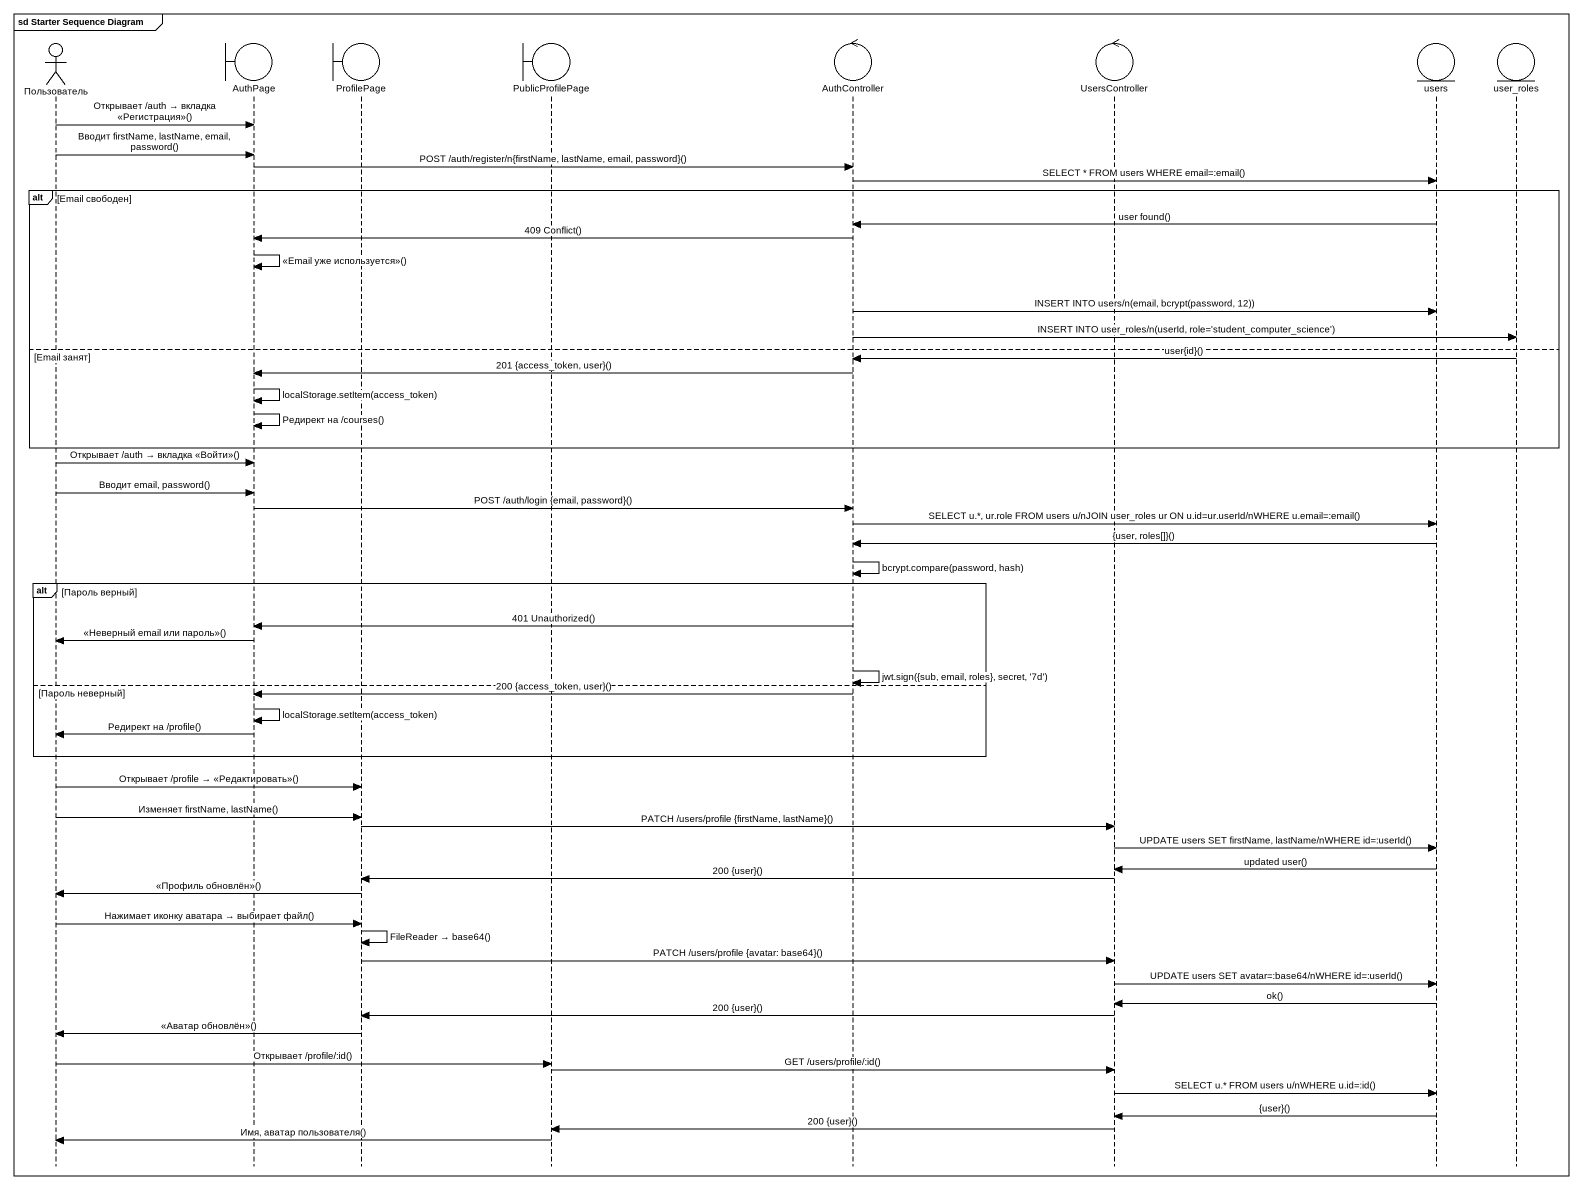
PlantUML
@startuml
mainframe sd Starter Sequence Diagram
hide footbox
actor Пользователь
boundary AuthPage
boundary ProfilePage
boundary PublicProfilePage
control AuthController
control UsersController
entity users
entity user_roles

Пользователь -> AuthPage : Открывает /auth → вкладка <<Регистрация>>()
Пользователь -> AuthPage : Вводит firstName, lastName, email, password()
AuthPage -> AuthController : POST /auth/register/n{firstName, lastName, email, password}()
AuthController -> users : SELECT * FROM users WHERE email=:email()
alt Email свободен
  users -> AuthController : user found()
  AuthController -> AuthPage : 409 Conflict()
  AuthPage -> AuthPage : <<Email уже используется>>()
  AuthController -> users : INSERT INTO users/n(email, bcrypt(password, 12))
  AuthController -> user_roles : INSERT INTO user_roles/n(userId, role='student_computer_science')
else Email занят
  user_roles -> AuthController : user{id}()
  AuthController -> AuthPage : 201 {access_token, user}()
  AuthPage -> AuthPage : localStorage.setItem(access_token)
  AuthPage -> AuthPage : Редирект на /courses()
end
Пользователь -> AuthPage : Открывает /auth → вкладка <<Войти>>()
Пользователь -> AuthPage : Вводит email, password()
AuthPage -> AuthController : POST /auth/login {email, password}()
AuthController -> users : SELECT u.*, ur.role FROM users u/nJOIN user_roles ur ON u.id=ur.userId/nWHERE u.email=:email()
users -> AuthController : {user, roles[]}()
AuthController -> AuthController : bcrypt.compare(password, hash)
alt Пароль верный
  AuthController -> AuthPage : 401 Unauthorized()
  AuthPage -> Пользователь : <<Неверный email или пароль>>()
  AuthController -> AuthController : jwt.sign({sub, email, roles}, secret, '7d')
else Пароль неверный
  AuthController -> AuthPage : 200 {access_token, user}()
  AuthPage -> AuthPage : localStorage.setItem(access_token)
  AuthPage -> Пользователь : Редирект на /profile()
end
Пользователь -> ProfilePage : Открывает /profile → <<Редактировать>>()
Пользователь -> ProfilePage : Изменяет firstName, lastName()
ProfilePage -> UsersController : PATCH /users/profile {firstName, lastName}()
UsersController -> users : UPDATE users SET firstName, lastName/nWHERE id=:userId()
users -> UsersController : updated user()
UsersController -> ProfilePage : 200 {user}()
ProfilePage -> Пользователь : <<Профиль обновлён>>()
Пользователь -> ProfilePage : Нажимает иконку аватара → выбирает файл()
ProfilePage -> ProfilePage : FileReader → base64()
ProfilePage -> UsersController : PATCH /users/profile {avatar: base64}()
UsersController -> users : UPDATE users SET avatar=:base64/nWHERE id=:userId()
users -> UsersController : ok()
UsersController -> ProfilePage : 200 {user}()
ProfilePage -> Пользователь : <<Аватар обновлён>>()
Пользователь -> PublicProfilePage : Открывает /profile/:id()
PublicProfilePage -> UsersController : GET /users/profile/:id()
UsersController -> users : SELECT u.* FROM users u/nWHERE u.id=:id()
users -> UsersController : {user}()
UsersController -> PublicProfilePage : 200 {user}()
PublicProfilePage -> Пользователь : Имя, аватар пользователя()
@enduml
